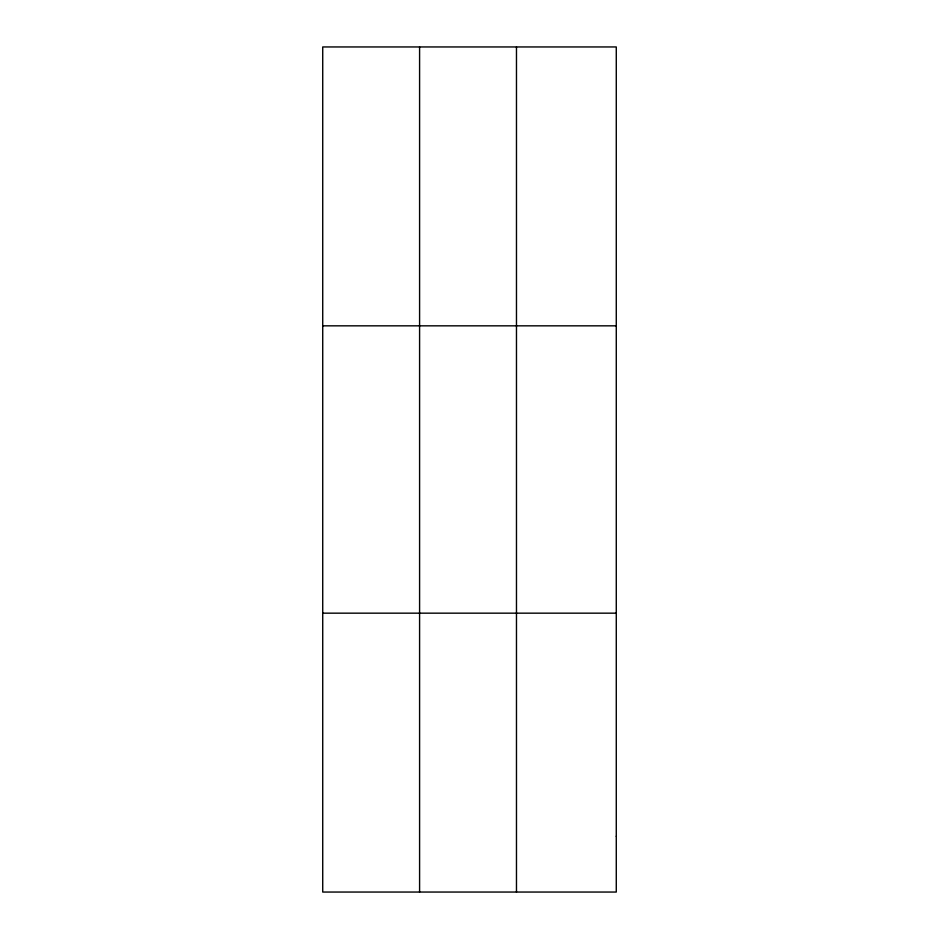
<?xml version="1.0" encoding="UTF-8"?>
<svg xmlns="http://www.w3.org/2000/svg" width="939" height="939" viewBox="0 0 939 939"><rect width="100%" height="100%" fill="white"/><g stroke="black" fill="none" stroke-linecap="round" stroke-linejoin="round"><path stroke-width="1.41" d="M419.592 892.05L419.592 46.95M516.473 892.05L516.473 46.95M322.723 325.833L616.277 325.833M322.723 613.167L616.277 613.167M616.277 836.273L616.277 892.05L322.723 892.05L322.723 46.95L616.277 46.95L616.277 836.273"/></g></svg>
